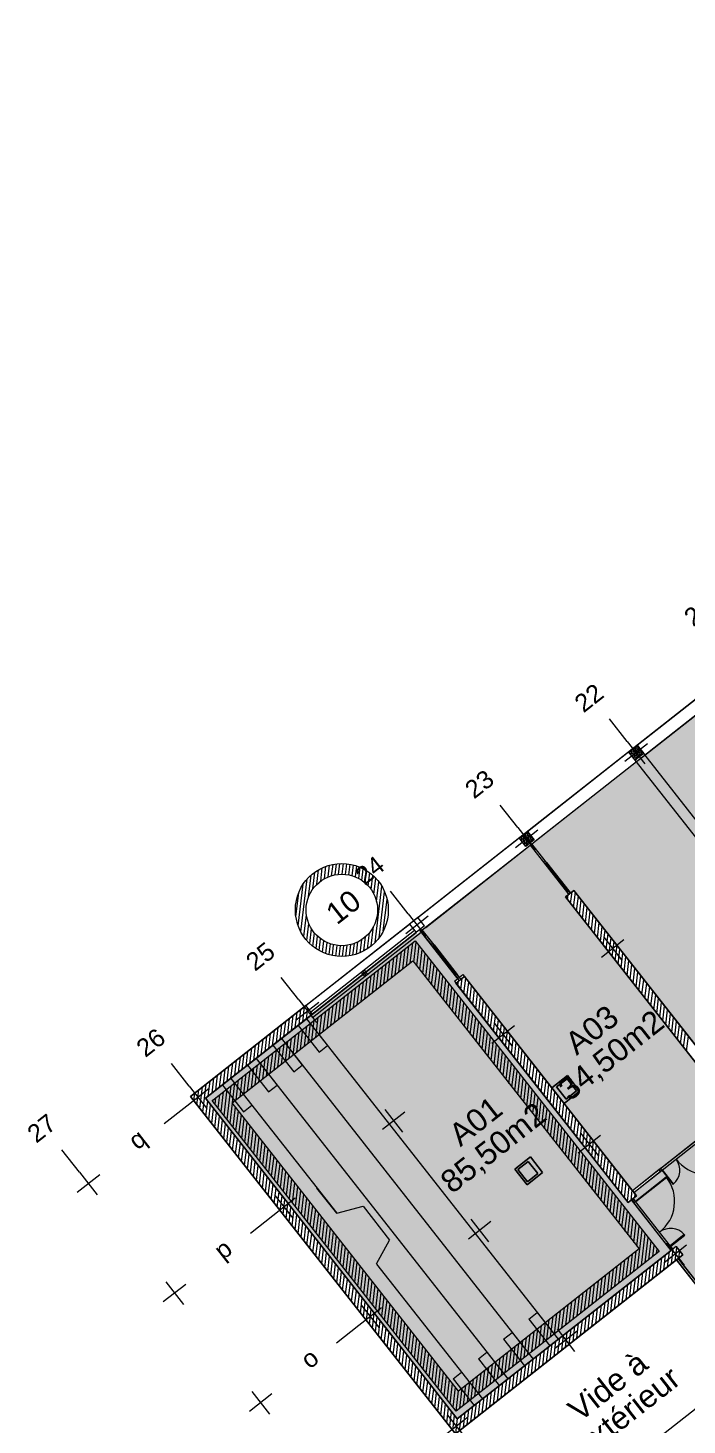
# Model space of a CAD drawing. Header units: metres. Extents: x 2540421 to 2540539, y 1181212 to 1181315.
# Drawn here: x 2540421.49 to 2540439.94, y 1181231.84 to 1181270.91 of the extents above; entities that cross this region are included whole.
import ezdxf

# ---------------------------------------------------------------- set-up
doc = ezdxf.new("R2010")
doc.units = ezdxf.units.M
doc.header["$LTSCALE"] = 5080
doc.linetypes.add('STYLE_01', pattern=[0.136032, 0.068016, -0.068016])
doc.layers.get('0').update_dxf_attribs({"lineweight": 20})
doc.layers.add('A1I41---E-(appareils_sanitaires)', color=7, linetype='Continuous')
doc.layers.add('Axe batim.', color=7, linetype='Continuous')
for name, color, linetype, lineweight in [('CLOISONS', 7, 'Continuous', 20), ('Detection incendie', 7, 'Continuous', 20), ('HEIG-FLOOR', 10, 'Continuous', 20), ('HEIG-PORTES', 130, 'Continuous', 20), ('HEIG-ROOM', 160, 'Continuous', 20), ('L_GENDE', 7, 'Continuous', 20), ('MURS_ET_PILIERS', 7, 'Continuous', 20), ('PORTES', 7, 'Continuous', 20), ('Surface', 7, 'Continuous', 20), ('TRAITILL_S', 7, 'Continuous', 20), ('TRAME-MUR', 7, 'Continuous', 20), ('Z-contour', 7, 'Continuous', 20), ('Z-couleur', 7, 'Continuous', 20)]:
    doc.layers.add(name, color=color, linetype=linetype, lineweight=lineweight)
doc.styles.add('Helvetica (bold)', font='arial.ttf', dxfattribs={"height": 150})
doc.styles.get("Standard").update_dxf_attribs({"font": 'arial.ttf', "height": 63})
pattern_1 = [(83.166527, (2540446.29578, 1180766.048435), (-0.09457336, 0.01133323), [])]

# ---------------------------------------------------------------- blocks, each defined once
blk = doc.blocks.new('LAVABO')
at = {"layer": 'A1I41---E-(appareils_sanitaires)'}
for points in [[(-556, 278), (0, 278)], [(-556, -278), (-556, 278)], [(-494, 216), (-123, 216)], [(-494, -216), (-494, 216)], [(-123, 216), (-123, 216)], [(-123, 216), (-123, -216)], [(0, 278), (0, 278)], [(0, 278), (0, -278)], [(0, -278), (-556, -278)], [(-123, -216), (-494, -216)]]:
    blk.add_lwpolyline(points, dxfattribs=at)

msp = doc.modelspace()

# ---------------------------------------------------------------- hatches: boundary and pattern name
at = {"layer": 'Detection incendie', "linetype": 'Continuous', "lineweight": 20}
h = msp.add_hatch(dxfattribs=at)
h.set_pattern_fill('ANSI31', color=30, scale=0.03, angle=38.1665, style=0)
h.set_pattern_definition(pattern_1)
h.paths.add_polyline_path([(2540429.255, 1181245.439, 1), (2540431.299, 1181247.045, 1)])
h.paths.add_polyline_path([(2540431.063, 1181246.86, -1), (2540429.49, 1181245.624, -1)], flags=16)
at = {"layer": 'Detection incendie', "linetype": 'Continuous', "lineweight": 0}
h = msp.add_hatch(dxfattribs=at)
h.set_pattern_fill('ANSI31', color=30, scale=0.03, angle=38.1665, style=0)
h.set_pattern_definition(pattern_1)
h.paths.add_polyline_path([(2540426.711, 1181240.959), (2540432.333, 1181245.377), (2540439.159, 1181236.692), (2540433.475, 1181232.225), (2540426.649, 1181240.91)])
h.paths.add_polyline_path([(2540427.21, 1181240.843), (2540432.265, 1181244.816), (2540438.597, 1181236.76), (2540433.542, 1181232.787)], flags=16)
at = {"layer": 'Z-couleur', "linetype": 'Continuous', "lineweight": 0, "true_color": 0xffd1ff}
h = msp.add_hatch(color=7, dxfattribs=at)
h.paths.add_polyline_path([(2540441.682, 1181252.875), (2540441.587, 1181252.8), (2540438.757, 1181250.576), (2540438.521, 1181250.39), (2540435.691, 1181248.166), (2540435.596, 1181248.092), (2540435.973, 1181247.612), (2540436.01, 1181247.565), (2540436.628, 1181246.779), (2540436.665, 1181246.731), (2540436.678, 1181246.716), (2540436.772, 1181246.79), (2540442.779, 1181239.148), (2540445.609, 1181241.372), (2540445.535, 1181241.467), (2540445.771, 1181241.652), (2540445.845, 1181241.558), (2540445.876, 1181241.583), (2540445.924, 1181241.62), (2540447.181, 1181242.608), (2540447.229, 1181242.645), (2540448.675, 1181243.782), (2540448.601, 1181243.877), (2540448.695, 1181243.951)])
h.paths.add_polyline_path([(2540447.741, 1181243.492), (2540447.747, 1181243.497), (2540447.752, 1181243.491), (2540447.746, 1181243.486)], flags=16)
msp.add_hatch(color=7, dxfattribs=at).paths.add_polyline_path([(2540438.415, 1181238.389), (2540439.154, 1181238.97), (2540439.201, 1181239.007), (2540440.459, 1181239.996), (2540440.506, 1181240.033), (2540441.245, 1181240.614), (2540436.536, 1181246.605), (2540436.631, 1181246.679), (2540436.618, 1181246.694), (2540436.581, 1181246.742), (2540436.628, 1181246.779), (2540436.01, 1181247.565), (2540435.963, 1181247.528), (2540435.926, 1181247.575), (2540435.549, 1181248.055), (2540435.455, 1181247.98), (2540432.625, 1181245.756), (2540432.53, 1181245.682), (2540432.821, 1181245.312), (2540432.858, 1181245.265), (2540432.811, 1181245.228), (2540433.459, 1181244.402), (2540433.507, 1181244.439), (2540433.568, 1181244.361), (2540433.663, 1181244.435)])
at = {"layer": 'Z-couleur', "linetype": 'Continuous', "lineweight": 0}
h = msp.add_hatch(color=2, dxfattribs=at)
h.paths.add_polyline_path([(2540451.947, 1181246.125), (2540451.853, 1181246.051), (2540451.779, 1181246.145), (2540450.332, 1181245.008), (2540450.285, 1181244.971), (2540450.248, 1181245.018), (2540448.99, 1181244.03), (2540449.027, 1181243.982), (2540448.948, 1181243.921), (2540449.022, 1181243.826), (2540448.787, 1181243.641), (2540448.712, 1181243.735), (2540447.266, 1181242.598), (2540447.219, 1181242.561), (2540447.181, 1181242.608), (2540445.924, 1181241.62), (2540445.961, 1181241.572), (2540445.882, 1181241.511), (2540445.956, 1181241.416), (2540445.72, 1181241.231), (2540445.646, 1181241.325), (2540442.816, 1181239.101), (2540442.89, 1181239.006), (2540442.654, 1181238.821), (2540441.282, 1181240.566), (2540440.543, 1181239.985), (2540440.496, 1181239.948), (2540440.459, 1181239.996), (2540439.201, 1181239.007), (2540439.238, 1181238.96), (2540438.452, 1181238.342), (2540438.526, 1181238.247), (2540438.432, 1181238.173), (2540438.456, 1181238.142), (2540438.493, 1181238.095), (2540438.446, 1181238.058), (2540439.435, 1181236.8), (2540439.482, 1181236.837), (2540439.544, 1181236.758), (2540439.638, 1181236.832), (2540439.824, 1181236.596), (2540439.69, 1181236.491), (2540441.915, 1181233.661), (2540442.048, 1181233.766), (2540442.122, 1181233.672), (2540444.953, 1181235.896), (2540444.879, 1181235.991), (2540445.114, 1181236.176), (2540445.189, 1181236.082), (2540446.635, 1181237.219), (2540446.682, 1181237.256), (2540446.72, 1181237.209), (2540447.977, 1181238.197), (2540447.94, 1181238.244), (2540448.019, 1181238.306), (2540448.013, 1181238.314), (2540447.939, 1181238.408), (2540448.174, 1181238.593), (2540448.36, 1181238.357), (2540448.265, 1181238.283), (2540449.384, 1181236.86), (2540449.478, 1181236.935), (2540450.894, 1181238.047), (2540451.13, 1181238.233), (2540451.253, 1181238.075), (2540452.432, 1181239.002), (2540451.011, 1181240.811), (2540451.247, 1181240.996), (2540451.321, 1181240.902), (2540451.872, 1181241.334), (2540451.909, 1181241.287), (2540452.695, 1181241.905), (2540452.658, 1181241.952), (2540452.705, 1181241.989), (2540452.768, 1181242.039), (2540452.815, 1181242.076), (2540452.852, 1181242.029), (2540453.638, 1181242.647), (2540453.601, 1181242.694), (2540453.648, 1181242.731), (2540454.152, 1181243.126), (2540454.077, 1181243.221), (2540454.172, 1181243.295), (2540454.147, 1181243.326), (2540454.11, 1181243.373), (2540454.157, 1181243.41), (2540453.168, 1181244.668), (2540453.121, 1181244.631), (2540453.084, 1181244.678)])
h.paths.add_polyline_path([(2540449.402, 1181242.98, -1), (2540449.52, 1181243.072, -1)], flags=16)
at = {"layer": 'Z-couleur', "linetype": 'Continuous', "lineweight": 0, "true_color": 0xffd1ff}
h = msp.add_hatch(color=7, dxfattribs=at)
h.paths.add_polyline_path([(2540433.47, 1181244.195), (2540433.427, 1181244.25), (2540433.521, 1181244.324), (2540433.496, 1181244.355), (2540433.459, 1181244.402), (2540432.811, 1181245.228), (2540432.773, 1181245.275), (2540432.483, 1181245.645), (2540432.389, 1181245.57), (2540432.358, 1181245.61), (2540429.292, 1181243.2), (2540436.336, 1181234.237), (2540439.497, 1181236.721), (2540439.472, 1181236.752), (2540439.435, 1181236.8), (2540438.446, 1181238.058), (2540438.409, 1181238.105), (2540438.384, 1181238.136), (2540438.29, 1181238.062)])
h.paths.add_polyline_path([(2540429.879, 1181242.453), (2540429.643, 1181242.267), (2540429.056, 1181243.014), (2540428.584, 1181242.644), (2540429.171, 1181241.897), (2540435.629, 1181233.681), (2540436.1, 1181234.051), (2540435.513, 1181234.798), (2540435.749, 1181234.984)])
h.paths.add_polyline_path([(2540429.171, 1181241.897), (2540428.935, 1181241.711), (2540428.348, 1181242.458), (2540427.876, 1181242.087), (2540428.463, 1181241.34), (2540434.921, 1181233.125), (2540435.393, 1181233.495), (2540434.806, 1181234.242), (2540435.041, 1181234.428)])
h.paths.add_polyline_path([(2540428.463, 1181241.34), (2540428.228, 1181241.155), (2540427.64, 1181241.902), (2540427.169, 1181241.531), (2540430.135, 1181237.757), (2540430.871, 1181237.954), (2540431.612, 1181237.011), (2540431.247, 1181236.342), (2540434.213, 1181232.568), (2540434.685, 1181232.939), (2540434.098, 1181233.686), (2540434.334, 1181233.871)])
h.paths.add_polyline_path([(2540430.871, 1181237.954), (2540430.135, 1181237.757), (2540427.756, 1181240.784), (2540427.52, 1181240.599), (2540426.933, 1181241.346), (2540426.461, 1181240.975), (2540433.506, 1181232.012), (2540433.977, 1181232.383), (2540433.39, 1181233.13), (2540433.626, 1181233.315), (2540431.247, 1181236.342), (2540431.612, 1181237.011)])
h.paths.add_polyline_path([(2540433.626, 1181233.315), (2540433.39, 1181233.13), (2540433.977, 1181232.383), (2540434.213, 1181232.568)])
h.paths.add_polyline_path([(2540434.334, 1181233.871), (2540434.098, 1181233.686), (2540434.685, 1181232.939), (2540434.921, 1181233.125)], flags=16)
h.paths.add_polyline_path([(2540435.041, 1181234.428), (2540434.806, 1181234.242), (2540435.393, 1181233.495), (2540435.629, 1181233.681)])
h.paths.add_polyline_path([(2540435.749, 1181234.984), (2540435.513, 1181234.798), (2540436.1, 1181234.051), (2540436.336, 1181234.237)])
h.paths.add_polyline_path([(2540427.169, 1181241.531), (2540426.933, 1181241.346), (2540427.52, 1181240.599), (2540427.756, 1181240.784)])
h.paths.add_polyline_path([(2540427.876, 1181242.087), (2540427.64, 1181241.902), (2540428.228, 1181241.155), (2540428.463, 1181241.34)], flags=17)
h.paths.add_polyline_path([(2540428.584, 1181242.644), (2540428.348, 1181242.458), (2540428.935, 1181241.711), (2540429.171, 1181241.897)])
h.paths.add_polyline_path([(2540429.292, 1181243.2), (2540429.056, 1181243.014), (2540429.643, 1181242.267), (2540429.879, 1181242.453)])

# ---------------------------------------------------------------- linework, layer by layer
at = {"color": 7, "linetype": 'Continuous', "lineweight": 20}
for p, q in [((2540438.541, 1181250.851), (2540441.371, 1181253.076)), ((2540438.757, 1181250.576), (2540441.587, 1181252.8)), ((2540435.474, 1181248.441), (2540438.305, 1181250.666)), ((2540438.521, 1181250.39), (2540438.757, 1181250.576)), ((2540435.691, 1181248.166), (2540438.521, 1181250.39)), ((2540432.408, 1181246.031), (2540435.239, 1181248.256)), ((2540432.625, 1181245.756), (2540435.455, 1181247.98)), ((2540435.455, 1181247.98), (2540435.691, 1181248.166)), ((2540432.625, 1181245.756), (2540432.483, 1181245.645)), ((2540429.292, 1181243.2), (2540429.879, 1181242.453)), ((2540429.292, 1181243.2), (2540436.336, 1181234.237)), ((2540429.056, 1181243.014), (2540429.643, 1181242.267)), ((2540428.348, 1181242.458), (2540428.935, 1181241.711)), ((2540428.584, 1181242.644), (2540435.629, 1181233.681)), ((2540428.584, 1181242.644), (2540429.171, 1181241.897)), ((2540429.643, 1181242.267), (2540429.879, 1181242.453)), ((2540427.876, 1181242.087), (2540434.921, 1181233.125)), ((2540427.876, 1181242.087), (2540428.463, 1181241.34)), ((2540427.169, 1181241.531), (2540427.756, 1181240.784)), ((2540427.169, 1181241.531), (2540430.135, 1181237.757)), ((2540427.64, 1181241.902), (2540428.228, 1181241.155)), ((2540428.935, 1181241.711), (2540429.171, 1181241.897)), ((2540426.933, 1181241.346), (2540427.52, 1181240.599)), ((2540428.228, 1181241.155), (2540428.463, 1181241.34)), ((2540427.52, 1181240.599), (2540427.756, 1181240.784)), ((2540430.135, 1181237.757), (2540429.579, 1181238.465)), ((2540430.135, 1181237.757), (2540430.871, 1181237.954)), ((2540430.871, 1181237.954), (2540431.612, 1181237.011)), ((2540431.247, 1181236.342), (2540431.612, 1181237.011)), ((2540431.25, 1181236.338), (2540434.213, 1181232.568)), ((2540435.513, 1181234.798), (2540435.749, 1181234.984)), ((2540435.749, 1181234.984), (2540436.336, 1181234.237)), ((2540435.513, 1181234.798), (2540436.1, 1181234.051)), ((2540434.806, 1181234.242), (2540435.041, 1181234.428)), ((2540434.806, 1181234.242), (2540435.393, 1181233.495)), ((2540435.041, 1181234.428), (2540435.629, 1181233.681)), ((2540436.1, 1181234.051), (2540436.336, 1181234.237)), ((2540434.098, 1181233.686), (2540434.334, 1181233.871)), ((2540434.334, 1181233.871), (2540434.921, 1181233.125)), ((2540434.098, 1181233.686), (2540434.685, 1181232.939)), ((2540435.393, 1181233.495), (2540435.629, 1181233.681)), ((2540433.39, 1181233.13), (2540433.626, 1181233.315)), ((2540433.39, 1181233.13), (2540433.977, 1181232.383)), ((2540433.626, 1181233.315), (2540434.213, 1181232.568)), ((2540434.685, 1181232.939), (2540434.921, 1181233.125)), ((2540433.977, 1181232.383), (2540434.213, 1181232.568))]:
    msp.add_line(p, q, dxfattribs=at)
at = {"color": 7, "linetype": 'Continuous', "lineweight": 0}
for p, q in [((2540429.273, 1181243.566), (2540432.172, 1181245.846)), ((2540432.408, 1181246.031), (2540432.172, 1181245.846)), ((2540432.172, 1181245.846), (2540432.358, 1181245.61)), ((2540429.409, 1181243.393), (2540432.308, 1181245.673)), ((2540429.458, 1181243.331), (2540432.358, 1181245.61)), ((2540429.459, 1181243.23), (2540432.502, 1181245.621)), ((2540432.594, 1181245.795), (2540432.358, 1181245.61)), ((2540430.819, 1181244.502), (2540430.918, 1181244.376)), ((2540430.858, 1181244.533), (2540430.957, 1181244.407)), ((2540430.898, 1181244.564), (2540430.997, 1181244.438)), ((2540429.458, 1181243.331), (2540429.409, 1181243.393)), ((2540429.409, 1181243.292), (2540429.459, 1181243.23))]:
    msp.add_line(p, q, dxfattribs=at)
at = {"linetype": 'Continuous', "lineweight": 20}
msp.add_line((2540432.358, 1181245.61), (2540432.358, 1181245.61), dxfattribs=at)
at = {"layer": 'Axe batim.', "color": 0, "linetype": 'Continuous', "lineweight": 0}
for p, q in [((2540438.268, 1181250.955), (2540437.774, 1181251.584)), ((2540435.202, 1181248.545), (2540434.708, 1181249.174)), ((2540432.136, 1181246.135), (2540431.641, 1181246.764)), ((2540429.07, 1181243.725), (2540428.575, 1181244.354)), ((2540426.003, 1181241.315), (2540425.509, 1181241.944)), ((2540425.936, 1181240.753), (2540425.307, 1181240.259)), ((2540422.937, 1181238.905), (2540422.443, 1181239.534)), ((2540428.346, 1181237.687), (2540427.717, 1181237.193)), ((2540430.756, 1181234.621), (2540430.127, 1181234.126))]:
    msp.add_line(p, q, dxfattribs=at)
at = {"layer": 'Axe batim.', "color": 250, "linetype": 'Continuous', "lineweight": 0}
for p, q in [((2540438.268, 1181250.955), (2540438.763, 1181250.326)), ((2540438.83, 1181250.888), (2540438.201, 1181250.393)), ((2540435.764, 1181248.478), (2540435.135, 1181247.983)), ((2540435.764, 1181248.478), (2540435.135, 1181247.983)), ((2540435.202, 1181248.545), (2540435.696, 1181247.916)), ((2540435.202, 1181248.545), (2540435.696, 1181247.916)), ((2540432.697, 1181246.068), (2540432.069, 1181245.573)), ((2540432.136, 1181246.135), (2540432.63, 1181245.506)), ((2540437.612, 1181245.479), (2540438.106, 1181244.85)), ((2540437.612, 1181245.479), (2540438.106, 1181244.85)), ((2540438.174, 1181245.411), (2540437.545, 1181244.917)), ((2540438.174, 1181245.411), (2540437.545, 1181244.917)), ((2540429.631, 1181243.658), (2540429.002, 1181243.163)), ((2540429.07, 1181243.725), (2540429.564, 1181243.096)), ((2540435.107, 1181243.001), (2540434.479, 1181242.507)), ((2540434.546, 1181243.069), (2540435.04, 1181242.44)), ((2540426.565, 1181241.248), (2540425.936, 1181240.753)), ((2540426.003, 1181241.315), (2540426.498, 1181240.686)), ((2540432.041, 1181240.591), (2540431.412, 1181240.097)), ((2540431.48, 1181240.659), (2540431.974, 1181240.03)), ((2540436.956, 1181240.002), (2540437.45, 1181239.373)), ((2540437.517, 1181239.935), (2540436.889, 1181239.441)), ((2540423.499, 1181238.838), (2540422.87, 1181238.343)), ((2540422.937, 1181238.905), (2540423.431, 1181238.276)), ((2540428.975, 1181238.181), (2540428.346, 1181237.687)), ((2540428.413, 1181238.249), (2540428.908, 1181237.62)), ((2540434.451, 1181237.525), (2540433.822, 1181237.031)), ((2540433.89, 1181237.592), (2540434.384, 1181236.963)), ((2540439.927, 1181236.869), (2540439.299, 1181236.374)), ((2540439.366, 1181236.936), (2540439.86, 1181236.307)), ((2540425.909, 1181235.771), (2540425.28, 1181235.277)), ((2540425.347, 1181235.839), (2540425.841, 1181235.21)), ((2540431.385, 1181235.115), (2540430.756, 1181234.621)), ((2540430.823, 1181235.182), (2540431.318, 1181234.553)), ((2540436.3, 1181234.526), (2540436.794, 1181233.897)), ((2540436.861, 1181234.459), (2540436.232, 1181233.964)), ((2540428.319, 1181232.705), (2540427.69, 1181232.211)), ((2540427.757, 1181232.772), (2540428.251, 1181232.143)), ((2540433.795, 1181232.049), (2540433.166, 1181231.554)), ((2540433.233, 1181232.116), (2540433.728, 1181231.487))]:
    msp.add_line(p, q, dxfattribs=at)
at = {"layer": 'CLOISONS', "linetype": 'Continuous', "lineweight": 20}
for p, q in [((2540435.596, 1181248.092), (2540435.549, 1181248.055)), ((2540435.549, 1181248.055), (2540435.926, 1181247.575)), ((2540435.973, 1181247.612), (2540435.596, 1181248.092)), ((2540435.973, 1181247.612), (2540435.926, 1181247.575)), ((2540435.926, 1181247.575), (2540435.963, 1181247.528)), ((2540435.963, 1181247.528), (2540436.01, 1181247.565)), ((2540436.01, 1181247.565), (2540435.973, 1181247.612)), ((2540436.581, 1181246.742), (2540436.628, 1181246.779)), ((2540436.618, 1181246.694), (2540436.581, 1181246.742)), ((2540436.665, 1181246.731), (2540436.618, 1181246.694)), ((2540436.628, 1181246.779), (2540436.665, 1181246.731)), ((2540432.53, 1181245.682), (2540432.483, 1181245.645)), ((2540432.483, 1181245.645), (2540432.773, 1181245.275)), ((2540432.821, 1181245.312), (2540432.53, 1181245.682)), ((2540432.821, 1181245.312), (2540432.773, 1181245.275)), ((2540432.773, 1181245.275), (2540432.811, 1181245.228)), ((2540432.811, 1181245.228), (2540432.858, 1181245.265)), ((2540432.858, 1181245.265), (2540432.821, 1181245.312)), ((2540433.507, 1181244.439), (2540433.459, 1181244.402)), ((2540433.459, 1181244.402), (2540433.496, 1181244.355)), ((2540433.496, 1181244.355), (2540433.544, 1181244.392)), ((2540433.496, 1181244.355), (2540433.521, 1181244.324)), ((2540433.568, 1181244.361), (2540433.507, 1181244.439)), ((2540439.154, 1181238.97), (2540438.415, 1181238.389)), ((2540438.452, 1181238.342), (2540439.238, 1181238.96)), ((2540439.201, 1181239.007), (2540439.154, 1181238.97)), ((2540439.154, 1181238.97), (2540439.191, 1181238.923)), ((2540439.238, 1181238.96), (2540439.201, 1181239.007)), ((2540438.409, 1181238.105), (2540438.384, 1181238.136)), ((2540438.456, 1181238.142), (2540438.409, 1181238.105)), ((2540438.409, 1181238.105), (2540438.446, 1181238.058)), ((2540438.456, 1181238.142), (2540438.432, 1181238.173)), ((2540438.446, 1181238.058), (2540438.493, 1181238.095)), ((2540438.493, 1181238.095), (2540438.456, 1181238.142)), ((2540439.482, 1181236.837), (2540439.435, 1181236.8)), ((2540439.544, 1181236.758), (2540439.482, 1181236.837)), ((2540439.435, 1181236.8), (2540439.472, 1181236.752)), ((2540439.472, 1181236.752), (2540439.519, 1181236.79)), ((2540439.472, 1181236.752), (2540439.497, 1181236.721)), ((2540441.867, 1181233.624), (2540439.643, 1181236.454)), ((2540439.824, 1181236.596), (2540439.69, 1181236.491)), ((2540439.69, 1181236.491), (2540441.915, 1181233.661))]:
    msp.add_line(p, q, dxfattribs=at)
at = {"layer": 'Detection incendie', "color": 30, "linetype": 'Continuous', "lineweight": 20}
msp.add_line((2540426.649, 1181240.91), (2540426.711, 1181240.959), dxfattribs=at)
at = {"layer": 'Detection incendie', "color": 30, "linetype": 'Continuous', "lineweight": 20, "flags": 128}
for points in [[(2540426.711, 1181240.959), (2540432.333, 1181245.377), (2540439.159, 1181236.692), (2540433.475, 1181232.225), (2540426.649, 1181240.91)], [(2540427.21, 1181240.843), (2540432.265, 1181244.816), (2540438.597, 1181236.76), (2540433.542, 1181232.787)]]:
    msp.add_lwpolyline(points, close=True, dxfattribs=at)
at = {"layer": 'Detection incendie', "color": 30, "linetype": 'Continuous', "lineweight": 20}
for radius in [1.3, 1]:
    msp.add_circle((2540430.277, 1181246.242), radius, dxfattribs=at)
at = {"layer": 'HEIG-FLOOR', "flags": 128}
msp.add_lwpolyline([(2540502.932, 1181301.461), (2540426.04, 1181241.026), (2540433.455, 1181231.591), (2540439.643, 1181236.454), (2540441.867, 1181233.624), (2540441.812, 1181233.581), (2540442.847, 1181232.264), (2540440.017, 1181230.039), (2540438.982, 1181231.356), (2540438.746, 1181231.171), (2540439.781, 1181229.854), (2540433.649, 1181225.034), (2540433.834, 1181224.798), (2540436.9, 1181227.208), (2540443.071, 1181219.357), (2540449.235, 1181224.202), (2540451.645, 1181221.136), (2540457.954, 1181226.095), (2540455.569, 1181229.13), (2540501.621, 1181265.326)], dxfattribs=at)
at = {"layer": 'HEIG-PORTES', "linetype": 'Continuous', "lineweight": 20}
for p, q in [((2540439.254, 1181238.972), (2540439.238, 1181238.96)), ((2540439.238, 1181238.96), (2540439.547, 1181238.567)), ((2540439.563, 1181238.579), (2540439.254, 1181238.972)), ((2540438.493, 1181238.095), (2540439.358, 1181238.774)), ((2540439.371, 1181238.759), (2540438.506, 1181238.079)), ((2540439.358, 1181238.774), (2540439.371, 1181238.759)), ((2540439.547, 1181238.567), (2540439.563, 1181238.579)), ((2540438.506, 1181238.079), (2540438.493, 1181238.095)), ((2540439.863, 1181237.161), (2540439.47, 1181236.852)), ((2540439.47, 1181236.852), (2540439.482, 1181236.837)), ((2540439.482, 1181236.837), (2540439.875, 1181237.146)), ((2540439.875, 1181237.146), (2540439.863, 1181237.161))]:
    msp.add_line(p, q, dxfattribs=at)
for centre, radius, start, end in [((2540439.238, 1181238.96), 0.5, 310.4695, 38.1541), ((2540440.496, 1181239.948), 1.1, 218.1665, 307.2681), ((2540438.493, 1181238.095), 1.1, 308.1665, 37.2681), ((2540439.482, 1181236.837), 0.5, 40.4571, 128.1665)]:
    msp.add_arc(centre, radius, start, end, dxfattribs=at)
at = {"layer": 'HEIG-ROOM', "flags": 128}
for points in [[(2540445.924, 1181241.62), (2540445.845, 1181241.558), (2540445.771, 1181241.652), (2540445.535, 1181241.467), (2540445.609, 1181241.372), (2540442.779, 1181239.148), (2540436.772, 1181246.79), (2540436.678, 1181246.716), (2540435.596, 1181248.092), (2540441.682, 1181252.875), (2540448.695, 1181243.951), (2540448.601, 1181243.877), (2540448.675, 1181243.782)], [(2540441.245, 1181240.614), (2540438.415, 1181238.389), (2540433.706, 1181244.38), (2540433.612, 1181244.306), (2540432.53, 1181245.682), (2540435.549, 1181248.055), (2540436.631, 1181246.679), (2540436.536, 1181246.605)], [(2540433.564, 1181244.269), (2540432.452, 1181245.684), (2540426.461, 1181240.975), (2540433.506, 1181232.012), (2540439.497, 1181236.721), (2540438.384, 1181238.136), (2540438.29, 1181238.062), (2540433.47, 1181244.195)]]:
    msp.add_lwpolyline(points, close=True, dxfattribs=at)
msp.add_lwpolyline([(2540441.93, 1181233.673), (2540439.69, 1181236.491), (2540439.824, 1181236.596), (2540439.638, 1181236.832), (2540439.544, 1181236.758), (2540438.432, 1181238.173), (2540438.526, 1181238.247), (2540438.452, 1181238.342), (2540441.282, 1181240.566)], dxfattribs=at)
at = {"layer": 'MURS_ET_PILIERS', "color": 7, "linetype": 'Continuous', "lineweight": 20}
for p, q in [((2540438.305, 1181250.666), (2540438.541, 1181250.851)), ((2540438.49, 1181250.43), (2540438.305, 1181250.666)), ((2540438.305, 1181250.666), (2540438.305, 1181250.666)), ((2540438.726, 1181250.615), (2540438.49, 1181250.43)), ((2540438.541, 1181250.851), (2540438.726, 1181250.615)), ((2540435.239, 1181248.256), (2540435.474, 1181248.441)), ((2540435.424, 1181248.02), (2540435.239, 1181248.256)), ((2540435.239, 1181248.256), (2540435.239, 1181248.256)), ((2540435.66, 1181248.205), (2540435.424, 1181248.02)), ((2540435.474, 1181248.441), (2540435.66, 1181248.205)), ((2540436.536, 1181246.605), (2540436.772, 1181246.79)), ((2540436.536, 1181246.605), (2540441.356, 1181240.472)), ((2540436.536, 1181246.605), (2540442.654, 1181238.821)), ((2540436.772, 1181246.79), (2540442.89, 1181239.006)), ((2540432.594, 1181245.795), (2540432.408, 1181246.031)), ((2540433.427, 1181244.25), (2540433.663, 1181244.435)), ((2540433.663, 1181244.435), (2540438.526, 1181238.247)), ((2540433.427, 1181244.25), (2540438.29, 1181238.062)), ((2540433.47, 1181244.195), (2540438.29, 1181238.062)), ((2540426.04, 1181241.026), (2540429.224, 1181243.528)), ((2540426.461, 1181240.975), (2540429.409, 1181243.292)), ((2540433.455, 1181231.591), (2540426.04, 1181241.026)), ((2540433.506, 1181232.012), (2540426.461, 1181240.975)), ((2540438.29, 1181238.062), (2540438.526, 1181238.247)), ((2540439.824, 1181236.596), (2540433.455, 1181231.591)), ((2540439.638, 1181236.832), (2540433.506, 1181232.012)), ((2540439.638, 1181236.832), (2540439.824, 1181236.596))]:
    msp.add_line(p, q, dxfattribs=at)
at = {"layer": 'PORTES', "linetype": 'Continuous', "lineweight": 20}
for p, q in [((2540435.963, 1181247.528), (2540436.581, 1181246.742)), ((2540436.597, 1181246.754), (2540435.979, 1181247.54)), ((2540436.581, 1181246.742), (2540436.597, 1181246.754)), ((2540436.618, 1181246.694), (2540436.631, 1181246.679)), ((2540436.665, 1181246.731), (2540436.678, 1181246.716)), ((2540433.491, 1181244.427), (2540432.842, 1181245.253)), ((2540432.858, 1181245.265), (2540433.507, 1181244.439)), ((2540433.507, 1181244.439), (2540433.491, 1181244.427))]:
    msp.add_line(p, q, dxfattribs=at)
at = {"layer": 'TRAITILL_S', "color": 7, "linetype": 'STYLE_01', "lineweight": 20}
for p, q in [((2540445.771, 1181241.652), (2540438.726, 1181250.615)), ((2540445.535, 1181241.467), (2540438.49, 1181250.43)), ((2540438.982, 1181231.356), (2540441.812, 1181233.581))]:
    msp.add_line(p, q, dxfattribs=at)
at = {"layer": 'TRAME-MUR', "linetype": 'Continuous', "lineweight": 0}
for p, q in [((2540438.72, 1181250.623), (2540438.313, 1181250.672)), ((2540438.336, 1181250.626), (2540438.344, 1181250.697)), ((2540438.681, 1181250.58), (2540438.34, 1181250.62)), ((2540438.678, 1181250.676), (2540438.366, 1181250.713)), ((2540438.378, 1181250.573), (2540438.397, 1181250.738)), ((2540438.628, 1181250.538), (2540438.382, 1181250.567)), ((2540438.637, 1181250.729), (2540438.418, 1181250.755)), ((2540438.419, 1181250.52), (2540438.45, 1181250.78)), ((2540438.575, 1181250.496), (2540438.424, 1181250.514)), ((2540438.461, 1181250.467), (2540438.503, 1181250.822)), ((2540438.595, 1181250.782), (2540438.471, 1181250.796)), ((2540438.506, 1181250.442), (2540438.553, 1181250.835)), ((2540438.554, 1181250.835), (2540438.524, 1181250.838)), ((2540438.559, 1181250.484), (2540438.595, 1181250.782)), ((2540438.612, 1181250.525), (2540438.636, 1181250.73)), ((2540438.665, 1181250.567), (2540438.678, 1181250.677)), ((2540438.718, 1181250.608), (2540438.719, 1181250.624)), ((2540438.522, 1181250.455), (2540438.465, 1181250.461)), ((2540435.658, 1181248.208), (2540435.241, 1181248.258)), ((2540435.266, 1181248.221), (2540435.273, 1181248.283)), ((2540435.61, 1181248.166), (2540435.278, 1181248.205)), ((2540435.616, 1181248.261), (2540435.294, 1181248.299)), ((2540435.307, 1181248.168), (2540435.326, 1181248.324)), ((2540435.575, 1181248.314), (2540435.347, 1181248.341)), ((2540435.349, 1181248.115), (2540435.379, 1181248.366)), ((2540435.391, 1181248.062), (2540435.432, 1181248.408)), ((2540435.533, 1181248.367), (2540435.4, 1181248.383)), ((2540435.434, 1181248.028), (2540435.483, 1181248.43)), ((2540435.491, 1181248.42), (2540435.453, 1181248.424)), ((2540435.487, 1181248.07), (2540435.524, 1181248.378)), ((2540435.54, 1181248.111), (2540435.566, 1181248.325)), ((2540435.593, 1181248.153), (2540435.608, 1181248.272)), ((2540435.646, 1181248.194), (2540435.649, 1181248.219)), ((2540435.557, 1181248.124), (2540435.32, 1181248.152)), ((2540435.504, 1181248.082), (2540435.361, 1181248.099)), ((2540435.451, 1181248.041), (2540435.403, 1181248.046)), ((2540436.598, 1181246.527), (2540436.614, 1181246.666)), ((2540436.681, 1181246.421), (2540436.72, 1181246.749)), ((2540436.764, 1181246.315), (2540436.815, 1181246.736)), ((2540436.847, 1181246.209), (2540436.898, 1181246.63)), ((2540436.931, 1181246.103), (2540436.981, 1181246.524)), ((2540437.014, 1181245.997), (2540437.064, 1181246.418)), ((2540437.097, 1181245.891), (2540437.148, 1181246.312)), ((2540437.18, 1181245.785), (2540437.231, 1181246.206)), ((2540437.264, 1181245.679), (2540437.314, 1181246.101)), ((2540437.347, 1181245.573), (2540437.397, 1181245.995)), ((2540437.43, 1181245.467), (2540437.48, 1181245.889)), ((2540437.513, 1181245.362), (2540437.564, 1181245.783)), ((2540437.596, 1181245.256), (2540437.647, 1181245.677)), ((2540437.68, 1181245.15), (2540437.73, 1181245.571)), ((2540437.763, 1181245.044), (2540437.813, 1181245.465)), ((2540437.846, 1181244.938), (2540437.897, 1181245.359)), ((2540437.929, 1181244.832), (2540437.98, 1181245.253)), ((2540438.013, 1181244.726), (2540438.063, 1181245.147)), ((2540438.096, 1181244.62), (2540438.146, 1181245.041)), ((2540438.179, 1181244.514), (2540438.23, 1181244.936)), ((2540438.262, 1181244.408), (2540438.313, 1181244.83)), ((2540438.346, 1181244.303), (2540438.396, 1181244.724)), ((2540433.611, 1181244.016), (2540433.649, 1181244.335)), ((2540433.694, 1181243.91), (2540433.744, 1181244.331)), ((2540438.429, 1181244.197), (2540438.479, 1181244.618)), ((2540438.512, 1181244.091), (2540438.563, 1181244.512)), ((2540438.595, 1181243.985), (2540438.646, 1181244.406)), ((2540438.679, 1181243.879), (2540438.729, 1181244.3)), ((2540433.527, 1181244.122), (2540433.543, 1181244.252)), ((2540433.777, 1181243.804), (2540433.828, 1181244.225)), ((2540433.86, 1181243.698), (2540433.911, 1181244.119)), ((2540433.944, 1181243.592), (2540433.994, 1181244.013)), ((2540434.027, 1181243.486), (2540434.077, 1181243.907)), ((2540438.762, 1181243.773), (2540438.812, 1181244.194)), ((2540438.845, 1181243.667), (2540438.896, 1181244.088)), ((2540438.928, 1181243.561), (2540438.979, 1181243.982)), ((2540439.012, 1181243.455), (2540439.062, 1181243.876)), ((2540429.186, 1181243.117), (2540429.236, 1181243.538)), ((2540429.292, 1181243.2), (2540429.327, 1181243.497)), ((2540434.11, 1181243.38), (2540434.161, 1181243.801)), ((2540434.193, 1181243.274), (2540434.244, 1181243.696)), ((2540434.277, 1181243.168), (2540434.327, 1181243.59)), ((2540434.36, 1181243.063), (2540434.41, 1181243.484)), ((2540439.095, 1181243.349), (2540439.145, 1181243.771)), ((2540439.178, 1181243.243), (2540439.229, 1181243.665)), ((2540439.261, 1181243.138), (2540439.312, 1181243.559)), ((2540428.656, 1181242.701), (2540428.707, 1181243.122)), ((2540428.762, 1181242.784), (2540428.813, 1181243.205)), ((2540428.868, 1181242.867), (2540428.919, 1181243.288)), ((2540428.974, 1181242.95), (2540429.025, 1181243.372)), ((2540429.08, 1181243.034), (2540429.131, 1181243.455)), ((2540429.398, 1181243.283), (2540429.411, 1181243.391)), ((2540434.443, 1181242.957), (2540434.494, 1181243.378)), ((2540434.526, 1181242.851), (2540434.577, 1181243.272)), ((2540434.61, 1181242.745), (2540434.66, 1181243.166)), ((2540439.345, 1181243.032), (2540439.395, 1181243.453)), ((2540439.428, 1181242.926), (2540439.478, 1181243.347)), ((2540439.511, 1181242.82), (2540439.561, 1181243.241)), ((2540439.594, 1181242.714), (2540439.645, 1181243.135)), ((2540428.127, 1181242.284), (2540428.177, 1181242.706)), ((2540428.233, 1181242.368), (2540428.283, 1181242.789)), ((2540428.339, 1181242.451), (2540428.389, 1181242.872)), ((2540428.445, 1181242.534), (2540428.495, 1181242.955)), ((2540428.551, 1181242.617), (2540428.601, 1181243.039)), ((2540434.693, 1181242.639), (2540434.743, 1181243.06)), ((2540434.776, 1181242.533), (2540434.826, 1181242.954)), ((2540434.859, 1181242.427), (2540434.91, 1181242.848)), ((2540434.942, 1181242.321), (2540434.993, 1181242.742)), ((2540439.677, 1181242.608), (2540439.728, 1181243.029)), ((2540439.761, 1181242.502), (2540439.811, 1181242.923)), ((2540439.844, 1181242.396), (2540439.894, 1181242.817)), ((2540439.927, 1181242.29), (2540439.978, 1181242.712)), ((2540427.703, 1181241.951), (2540427.754, 1181242.373)), ((2540427.809, 1181242.035), (2540427.86, 1181242.456)), ((2540427.915, 1181242.118), (2540427.966, 1181242.539)), ((2540428.021, 1181242.201), (2540428.072, 1181242.622)), ((2540435.026, 1181242.215), (2540435.076, 1181242.637)), ((2540435.109, 1181242.109), (2540435.159, 1181242.531)), ((2540435.192, 1181242.003), (2540435.243, 1181242.425)), ((2540435.275, 1181241.898), (2540435.326, 1181242.319)), ((2540427.174, 1181241.535), (2540427.224, 1181241.956)), ((2540427.28, 1181241.618), (2540427.33, 1181242.04)), ((2540427.386, 1181241.702), (2540427.436, 1181242.123)), ((2540427.491, 1181241.785), (2540427.542, 1181242.206)), ((2540427.597, 1181241.868), (2540427.648, 1181242.289)), ((2540435.359, 1181241.792), (2540435.409, 1181242.213)), ((2540435.442, 1181241.686), (2540435.492, 1181242.107)), ((2540435.525, 1181241.58), (2540435.576, 1181242.001)), ((2540426.644, 1181241.119), (2540426.695, 1181241.54)), ((2540426.75, 1181241.202), (2540426.801, 1181241.624)), ((2540426.856, 1181241.285), (2540426.907, 1181241.707)), ((2540426.962, 1181241.369), (2540427.012, 1181241.79)), ((2540427.068, 1181241.452), (2540427.118, 1181241.873)), ((2540435.608, 1181241.474), (2540435.659, 1181241.895)), ((2540435.692, 1181241.368), (2540435.742, 1181241.789)), ((2540435.775, 1181241.262), (2540435.825, 1181241.683)), ((2540435.858, 1181241.156), (2540435.909, 1181241.577)), ((2540426.222, 1181240.794), (2540426.271, 1181241.207)), ((2540426.305, 1181240.688), (2540426.377, 1181241.291)), ((2540426.388, 1181240.583), (2540426.483, 1181241.374)), ((2540426.538, 1181241.036), (2540426.589, 1181241.457)), ((2540435.941, 1181241.05), (2540435.992, 1181241.472)), ((2540436.025, 1181240.944), (2540436.075, 1181241.366)), ((2540436.108, 1181240.838), (2540436.158, 1181241.26)), ((2540436.191, 1181240.733), (2540436.242, 1181241.154)), ((2540426.055, 1181241.006), (2540426.059, 1181241.041)), ((2540426.138, 1181240.9), (2540426.165, 1181241.124)), ((2540426.471, 1181240.477), (2540426.522, 1181240.898)), ((2540426.555, 1181240.371), (2540426.605, 1181240.792)), ((2540436.274, 1181240.627), (2540436.325, 1181241.048)), ((2540436.358, 1181240.521), (2540436.408, 1181240.942)), ((2540436.441, 1181240.415), (2540436.491, 1181240.836)), ((2540426.638, 1181240.265), (2540426.688, 1181240.686)), ((2540426.721, 1181240.159), (2540426.772, 1181240.58)), ((2540426.804, 1181240.053), (2540426.855, 1181240.474)), ((2540426.888, 1181239.947), (2540426.938, 1181240.368)), ((2540436.524, 1181240.309), (2540436.575, 1181240.73)), ((2540436.607, 1181240.203), (2540436.658, 1181240.624)), ((2540436.691, 1181240.097), (2540436.741, 1181240.518)), ((2540436.774, 1181239.991), (2540436.824, 1181240.412)), ((2540426.971, 1181239.841), (2540427.021, 1181240.262)), ((2540427.054, 1181239.735), (2540427.104, 1181240.157)), ((2540427.137, 1181239.629), (2540427.188, 1181240.051)), ((2540436.857, 1181239.885), (2540436.907, 1181240.307)), ((2540436.94, 1181239.779), (2540436.991, 1181240.201)), ((2540437.023, 1181239.674), (2540437.074, 1181240.095)), ((2540437.107, 1181239.568), (2540437.157, 1181239.989)), ((2540427.22, 1181239.523), (2540427.271, 1181239.945)), ((2540427.304, 1181239.418), (2540427.354, 1181239.839)), ((2540427.387, 1181239.312), (2540427.437, 1181239.733)), ((2540427.47, 1181239.206), (2540427.521, 1181239.627)), ((2540437.19, 1181239.462), (2540437.24, 1181239.883)), ((2540437.273, 1181239.356), (2540437.324, 1181239.777)), ((2540437.356, 1181239.25), (2540437.407, 1181239.671)), ((2540427.553, 1181239.1), (2540427.604, 1181239.521)), ((2540427.637, 1181238.994), (2540427.687, 1181239.415)), ((2540427.72, 1181238.888), (2540427.77, 1181239.309)), ((2540427.803, 1181238.782), (2540427.854, 1181239.203)), ((2540437.44, 1181239.144), (2540437.49, 1181239.565)), ((2540437.523, 1181239.038), (2540437.573, 1181239.459)), ((2540437.606, 1181238.932), (2540437.657, 1181239.353)), ((2540437.689, 1181238.826), (2540437.74, 1181239.247)), ((2540427.886, 1181238.676), (2540427.937, 1181239.097)), ((2540427.97, 1181238.57), (2540428.02, 1181238.992)), ((2540428.053, 1181238.464), (2540428.103, 1181238.886)), ((2540437.773, 1181238.72), (2540437.823, 1181239.142)), ((2540437.856, 1181238.614), (2540437.906, 1181239.036)), ((2540437.939, 1181238.509), (2540437.99, 1181238.93)), ((2540438.022, 1181238.403), (2540438.073, 1181238.824)), ((2540428.136, 1181238.358), (2540428.187, 1181238.78)), ((2540428.219, 1181238.253), (2540428.27, 1181238.674)), ((2540428.303, 1181238.147), (2540428.353, 1181238.568)), ((2540428.386, 1181238.041), (2540428.436, 1181238.462)), ((2540438.106, 1181238.297), (2540438.156, 1181238.718)), ((2540438.189, 1181238.191), (2540438.239, 1181238.612)), ((2540438.272, 1181238.085), (2540438.323, 1181238.506)), ((2540438.373, 1181238.127), (2540438.406, 1181238.4)), ((2540428.469, 1181237.935), (2540428.52, 1181238.356)), ((2540428.552, 1181237.829), (2540428.603, 1181238.25)), ((2540428.636, 1181237.723), (2540428.686, 1181238.144)), ((2540428.719, 1181237.617), (2540428.769, 1181238.038)), ((2540438.479, 1181238.211), (2540438.489, 1181238.294)), ((2540428.802, 1181237.511), (2540428.853, 1181237.932)), ((2540428.885, 1181237.405), (2540428.936, 1181237.827)), ((2540428.969, 1181237.299), (2540429.019, 1181237.721)), ((2540429.052, 1181237.194), (2540429.102, 1181237.615)), ((2540429.135, 1181237.088), (2540429.185, 1181237.509)), ((2540429.218, 1181236.982), (2540429.269, 1181237.403)), ((2540429.301, 1181236.876), (2540429.352, 1181237.297)), ((2540429.385, 1181236.77), (2540429.435, 1181237.191)), ((2540429.468, 1181236.664), (2540429.518, 1181237.085)), ((2540429.551, 1181236.558), (2540429.602, 1181236.979)), ((2540429.634, 1181236.452), (2540429.685, 1181236.873)), ((2540429.718, 1181236.346), (2540429.768, 1181236.768)), ((2540429.801, 1181236.24), (2540429.851, 1181236.662)), ((2540429.884, 1181236.134), (2540429.935, 1181236.556)), ((2540429.967, 1181236.029), (2540430.018, 1181236.45)), ((2540439.185, 1181236.094), (2540439.235, 1181236.515)), ((2540439.291, 1181236.177), (2540439.341, 1181236.599)), ((2540439.397, 1181236.261), (2540439.447, 1181236.682)), ((2540439.502, 1181236.344), (2540439.553, 1181236.765)), ((2540439.608, 1181236.427), (2540439.654, 1181236.812)), ((2540439.714, 1181236.51), (2540439.738, 1181236.706)), ((2540439.82, 1181236.594), (2540439.821, 1181236.6)), ((2540430.051, 1181235.923), (2540430.101, 1181236.344)), ((2540430.134, 1181235.817), (2540430.184, 1181236.238)), ((2540430.217, 1181235.711), (2540430.268, 1181236.132)), ((2540438.655, 1181235.678), (2540438.706, 1181236.099)), ((2540438.761, 1181235.761), (2540438.812, 1181236.182)), ((2540438.867, 1181235.844), (2540438.917, 1181236.266)), ((2540438.973, 1181235.928), (2540439.023, 1181236.349)), ((2540439.079, 1181236.011), (2540439.129, 1181236.432)), ((2540430.3, 1181235.605), (2540430.351, 1181236.026)), ((2540430.384, 1181235.499), (2540430.434, 1181235.92)), ((2540430.467, 1181235.393), (2540430.517, 1181235.814)), ((2540430.55, 1181235.287), (2540430.601, 1181235.708)), ((2540438.126, 1181235.262), (2540438.176, 1181235.683)), ((2540438.232, 1181235.345), (2540438.282, 1181235.766)), ((2540438.337, 1181235.428), (2540438.388, 1181235.849)), ((2540438.443, 1181235.511), (2540438.494, 1181235.933)), ((2540438.549, 1181235.595), (2540438.6, 1181236.016)), ((2540430.633, 1181235.181), (2540430.684, 1181235.603)), ((2540430.717, 1181235.075), (2540430.767, 1181235.497)), ((2540430.8, 1181234.969), (2540430.85, 1181235.391)), ((2540430.883, 1181234.864), (2540430.934, 1181235.285)), ((2540437.702, 1181234.929), (2540437.752, 1181235.35)), ((2540437.808, 1181235.012), (2540437.858, 1181235.433)), ((2540437.914, 1181235.095), (2540437.964, 1181235.517)), ((2540438.02, 1181235.179), (2540438.07, 1181235.6)), ((2540430.966, 1181234.758), (2540431.017, 1181235.179)), ((2540431.05, 1181234.652), (2540431.1, 1181235.073)), ((2540431.133, 1181234.546), (2540431.183, 1181234.967)), ((2540437.172, 1181234.513), (2540437.223, 1181234.934)), ((2540437.278, 1181234.596), (2540437.329, 1181235.017)), ((2540437.384, 1181234.679), (2540437.435, 1181235.1)), ((2540437.49, 1181234.762), (2540437.541, 1181235.184)), ((2540437.596, 1181234.846), (2540437.647, 1181235.267)), ((2540431.216, 1181234.44), (2540431.266, 1181234.861)), ((2540431.299, 1181234.334), (2540431.35, 1181234.755)), ((2540431.382, 1181234.228), (2540431.433, 1181234.649)), ((2540431.466, 1181234.122), (2540431.516, 1181234.543)), ((2540436.643, 1181234.096), (2540436.693, 1181234.518)), ((2540436.749, 1181234.18), (2540436.799, 1181234.601)), ((2540436.855, 1181234.263), (2540436.905, 1181234.684)), ((2540436.961, 1181234.346), (2540437.011, 1181234.767)), ((2540437.067, 1181234.429), (2540437.117, 1181234.851)), ((2540431.549, 1181234.016), (2540431.599, 1181234.438)), ((2540431.632, 1181233.91), (2540431.683, 1181234.332)), ((2540431.715, 1181233.805), (2540431.766, 1181234.226)), ((2540431.799, 1181233.699), (2540431.849, 1181234.12)), ((2540436.113, 1181233.68), (2540436.164, 1181234.101)), ((2540436.219, 1181233.763), (2540436.27, 1181234.185)), ((2540436.325, 1181233.847), (2540436.376, 1181234.268)), ((2540436.431, 1181233.93), (2540436.482, 1181234.351)), ((2540436.537, 1181234.013), (2540436.588, 1181234.434)), ((2540431.882, 1181233.593), (2540431.932, 1181234.014)), ((2540431.965, 1181233.487), (2540432.016, 1181233.908)), ((2540432.048, 1181233.381), (2540432.099, 1181233.802)), ((2540435.69, 1181233.347), (2540435.74, 1181233.768)), ((2540435.796, 1181233.43), (2540435.846, 1181233.852)), ((2540435.902, 1181233.514), (2540435.952, 1181233.935)), ((2540436.008, 1181233.597), (2540436.058, 1181234.018)), ((2540432.132, 1181233.275), (2540432.182, 1181233.696)), ((2540432.215, 1181233.169), (2540432.265, 1181233.59)), ((2540432.298, 1181233.063), (2540432.349, 1181233.484)), ((2540432.381, 1181232.957), (2540432.432, 1181233.379)), ((2540435.16, 1181232.931), (2540435.211, 1181233.352)), ((2540435.266, 1181233.014), (2540435.317, 1181233.436)), ((2540435.372, 1181233.098), (2540435.423, 1181233.519)), ((2540435.478, 1181233.181), (2540435.528, 1181233.602)), ((2540435.584, 1181233.264), (2540435.634, 1181233.685)), ((2540432.465, 1181232.851), (2540432.515, 1181233.273)), ((2540432.548, 1181232.745), (2540432.598, 1181233.167)), ((2540432.631, 1181232.64), (2540432.682, 1181233.061)), ((2540432.714, 1181232.534), (2540432.765, 1181232.955)), ((2540434.631, 1181232.515), (2540434.681, 1181232.936)), ((2540434.737, 1181232.598), (2540434.787, 1181233.019)), ((2540434.843, 1181232.681), (2540434.893, 1181233.103)), ((2540434.948, 1181232.765), (2540434.999, 1181233.186)), ((2540435.054, 1181232.848), (2540435.105, 1181233.269)), ((2540432.798, 1181232.428), (2540432.848, 1181232.849)), ((2540432.881, 1181232.322), (2540432.931, 1181232.743)), ((2540432.964, 1181232.216), (2540433.015, 1181232.637)), ((2540434.207, 1181232.182), (2540434.258, 1181232.603)), ((2540434.313, 1181232.265), (2540434.363, 1181232.686)), ((2540434.419, 1181232.348), (2540434.469, 1181232.77)), ((2540434.525, 1181232.432), (2540434.575, 1181232.853)), ((2540433.047, 1181232.11), (2540433.098, 1181232.531)), ((2540433.131, 1181232.004), (2540433.181, 1181232.425)), ((2540433.214, 1181231.898), (2540433.264, 1181232.319)), ((2540433.297, 1181231.792), (2540433.348, 1181232.214)), ((2540433.678, 1181231.766), (2540433.728, 1181232.187)), ((2540433.783, 1181231.849), (2540433.834, 1181232.27)), ((2540433.889, 1181231.932), (2540433.94, 1181232.353)), ((2540433.995, 1181232.015), (2540434.046, 1181232.437)), ((2540434.101, 1181232.099), (2540434.152, 1181232.52)), ((2540433.38, 1181231.686), (2540433.431, 1181232.108)), ((2540433.466, 1181231.599), (2540433.516, 1181232.02)), ((2540433.572, 1181231.682), (2540433.622, 1181232.104))]:
    msp.add_line(p, q, dxfattribs=at)
at = {"layer": 'TRAME-MUR', "color": 7, "linetype": 'Continuous', "lineweight": 20}
for p, q in [((2540435.239, 1181248.256), (2540435.474, 1181248.441)), ((2540435.424, 1181248.02), (2540435.239, 1181248.256)), ((2540435.239, 1181248.256), (2540435.239, 1181248.256)), ((2540435.66, 1181248.205), (2540435.424, 1181248.02)), ((2540435.474, 1181248.441), (2540435.66, 1181248.205)), ((2540436.536, 1181246.605), (2540436.772, 1181246.79)), ((2540442.654, 1181238.821), (2540436.536, 1181246.605)), ((2540436.772, 1181246.79), (2540442.89, 1181239.006)), ((2540433.47, 1181244.195), (2540433.706, 1181244.38)), ((2540433.706, 1181244.38), (2540438.526, 1181238.247)), ((2540438.29, 1181238.062), (2540433.47, 1181244.195)), ((2540429.273, 1181243.566), (2540426.04, 1181241.026)), ((2540429.458, 1181243.331), (2540429.273, 1181243.566)), ((2540426.461, 1181240.975), (2540429.458, 1181243.331)), ((2540426.04, 1181241.026), (2540433.455, 1181231.591)), ((2540433.506, 1181232.012), (2540426.461, 1181240.975)), ((2540438.526, 1181238.247), (2540438.29, 1181238.062)), ((2540433.455, 1181231.591), (2540439.824, 1181236.596)), ((2540439.638, 1181236.832), (2540433.506, 1181232.012)), ((2540439.824, 1181236.596), (2540439.638, 1181236.832))]:
    msp.add_line(p, q, dxfattribs=at)
at = {"layer": 'Z-contour', "linetype": 'Continuous', "lineweight": 0}
for p, q in [((2540436.01, 1181247.565), (2540436.628, 1181246.779)), ((2540436.618, 1181246.694), (2540436.631, 1181246.679)), ((2540436.665, 1181246.731), (2540436.678, 1181246.716)), ((2540433.459, 1181244.402), (2540432.811, 1181245.228)), ((2540439.201, 1181239.007), (2540440.459, 1181239.996)), ((2540439.435, 1181236.8), (2540438.446, 1181238.058))]:
    msp.add_line(p, q, dxfattribs=at)

# ---------------------------------------------------------------- block references
at = {"layer": 'A1I41---E-(appareils_sanitaires)', "linetype": 'Continuous', "lineweight": 20, "xscale": 0.000999999999985448, "yscale": 0.000999999999985448, "zscale": 0.000999999999985448}
for p, rotation in [((2540436.325, 1181241.048), 218.1665272351774), ((2540435.726, 1181239.117), 38.16652723517746)]:
    msp.add_blockref('LAVABO', p, dxfattribs=dict(at, rotation=rotation))

# ---------------------------------------------------------------- texts
at = {"layer": 'Axe batim.', "color": 0, "linetype": 'Continuous', "lineweight": 0, "style": 'Helvetica (bold)'}
for s, p in [('21', (2540440.11, 1181254.148)), ('22', (2540437.043, 1181251.738)), ('23', (2540433.977, 1181249.328)), ('24', (2540430.911, 1181246.918)), ('25', (2540427.845, 1181244.508)), ('26', (2540424.778, 1181242.098)), ('q', (2540424.554, 1181239.511)), ('p', (2540426.951, 1181236.435)), ('o', (2540429.376, 1181233.381))]:
    msp.add_text(s, height=0.5, rotation=38.1665, dxfattribs=at).set_placement(p)
at = {"layer": 'Axe batim.', "color": 0, "linetype": 'Continuous', "lineweight": 0, "insert": (2540421.415, 1181240.093), "char_height": 0.5, "width": 0.45515, "attachment_point": 1, "rotation": 38.1665, "style": 'Helvetica (bold)'}
msp.add_mtext('27', dxfattribs=at)
at = {"layer": 'Detection incendie', "color": 30, "linetype": 'Continuous', "lineweight": 20, "insert": (2540429.766, 1181246.277), "char_height": 0.6, "width": 1.54347, "attachment_point": 1, "rotation": 38.1665}
msp.add_mtext('{\\C256;10}', dxfattribs=at)
at = {"layer": 'L_GENDE', "color": 7, "linetype": 'Continuous', "lineweight": 0, "style": 'Helvetica (bold)'}
for s, height, p in [('A03', 0.6326, (2540436.848, 1181242.158)), ('A01', 0.6326, (2540433.596, 1181239.602)), ('Vide à ', 0.6326, (2540436.931, 1181231.903)), ("l'extérieur", 0.63264, (2540436.821, 1181230.675))]:
    msp.add_text(s, height=height, rotation=38.1665, dxfattribs=at).set_placement(p)
at = {"layer": 'Surface', "color": 7, "linetype": 'Continuous', "lineweight": 0, "style": 'Helvetica (bold)'}
for s, p in [('34,50m2', (2540436.654, 1181240.872)), ('85,50m2', (2540433.359, 1181238.283))]:
    msp.add_text(s, height=0.6326, rotation=38.1665, dxfattribs=at).set_placement(p)

doc.saveas('drawing.dxf')
